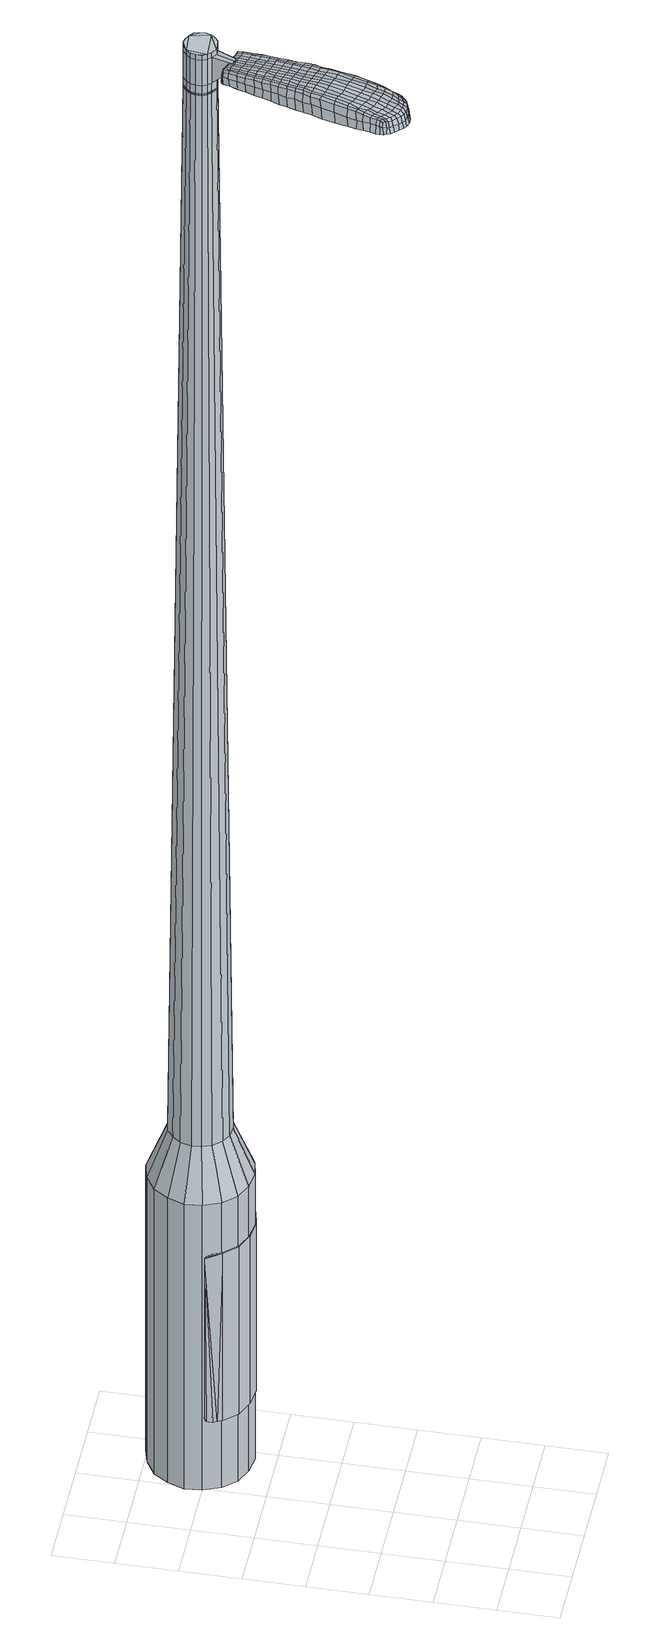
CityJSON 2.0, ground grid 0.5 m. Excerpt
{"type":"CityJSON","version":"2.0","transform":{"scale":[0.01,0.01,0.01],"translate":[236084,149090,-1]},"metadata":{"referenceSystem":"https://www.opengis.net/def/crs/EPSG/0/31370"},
"CityObjects":{
"object1":{"type":"GenericCityObject","attributes":{"cluster":44,"mean_distance_to_centroid":0.274,"new_centroid_x":236084.89,"new_centroid_y":149092.61,"mean_distance_to_camera":8.66,"H1":5.52,"H2":5.61,"Z_final":117.18,"cluster2":-1,"proj_x":236078.5,"proj_y":149090.69,"id_line":90866,"bearing_l":163.28,"distance":6.67,"orientation":"left","G_obj":253.28},"geometry":[{"type":"MultiSurface","lod":"2","boundaries":[[[0,1,2,3]],[[1,4,5,2]],[[4,6,7,5]],[[6,8,9,7]],[[8,10,11,9]],[[10,12,13,11]],[[12,14,15,13]],[[14,16,17,15]],[[16,18,19,17]],[[18,20,21,19]],[[20,22,23,21]],[[22,24,25,23]],[[24,26,27,25]],[[26,28,29,27]],[[28,30,31,29]],[[30,32,33,31]],[[32,34,35,33]],[[34,0,3,35]],[[36,37,38,39]],[[38,40,41,42]],[[41,43,42]],[[42,44,45,46]],[[45,47,46]],[[46,48,49,50]],[[49,51,50]],[[42,46,50,38]],[[50,52,39,38]],[[53,36,39]],[[2,5,7,35]],[[7,9,11,15]],[[11,13,15]],[[15,17,19,23]],[[19,21,23]],[[23,25,27,31]],[[27,29,31]],[[15,23,31,7]],[[31,33,35,7]],[[3,2,35]],[[1,0,54,55]],[[0,34,56,54]],[[34,32,57,56]],[[32,30,58,57]],[[30,28,59,58]],[[28,26,60,59]],[[26,24,61,60]],[[24,22,62,61]],[[22,20,63,62]],[[20,18,64,63]],[[18,16,65,64]],[[16,14,66,65]],[[14,12,67,66]],[[12,10,68,67]],[[10,8,69,68]],[[8,6,70,69]],[[6,4,71,70]],[[4,1,55,71]],[[55,54,72,73]],[[54,56,74,72]],[[56,57,75,74]],[[57,58,76,75]],[[58,59,77,76]],[[59,60,78,77]],[[60,61,79,78]],[[61,62,80,79]],[[62,63,81,80]],[[63,64,82,81]],[[64,65,83,82]],[[65,66,84,83]],[[66,67,85,84]],[[67,68,86,85]],[[68,69,87,86]],[[69,70,88,87]],[[70,71,89,88]],[[71,55,73,89]],[[90,91,92,93]],[[94,95,91,90]],[[96,97,95,94]],[[98,99,97,96]],[[100,101,99,98]],[[102,103,101,100]],[[79,104,103,102]],[[105,106,104,79]],[[81,107,106,105]],[[82,108,107,81]],[[109,110,108,82]],[[111,112,110,109]],[[113,114,112,111]],[[115,116,114,113]],[[117,118,116,115]],[[119,120,118,117]],[[121,122,120,119]],[[93,92,122,121]],[[123,124,125,126]],[[127,123,126,128]],[[129,127,128,130]],[[131,129,130,132]],[[133,131,132,134]],[[135,133,134,136]],[[137,135,136,138]],[[139,137,138,140]],[[141,139,140,142]],[[143,141,142,144]],[[145,143,144,146]],[[147,145,146,148]],[[149,147,148,150]],[[151,149,150,152]],[[153,151,152,154]],[[155,153,154,156]],[[73,72,90,93]],[[72,74,94,90]],[[74,75,96,94]],[[75,76,98,96]],[[76,77,100,98]],[[77,78,102,100]],[[78,79,102]],[[80,105,79]],[[80,81,105]],[[83,109,82]],[[83,84,111,109]],[[84,85,113,111]],[[85,86,115,113]],[[86,87,117,115]],[[87,88,119,117]],[[88,89,121,119]],[[89,73,93,121]],[[157,158,92,91]],[[158,159,122,92]],[[159,160,120,122]],[[160,161,118,120]],[[161,162,116,118]],[[162,163,114,116]],[[163,164,112,114]],[[164,165,110,112]],[[165,108,110]],[[166,106,107]],[[166,104,106]],[[167,103,104]],[[167,168,101,103]],[[168,169,99,101]],[[169,170,97,99]],[[170,171,95,97]],[[171,157,91,95]],[[39,52,155,172]],[[158,157,173,156]],[[53,39,172,124]],[[157,171,125,173]],[[36,53,124,123]],[[171,170,126,125]],[[37,36,123,127]],[[170,169,128,126]],[[38,37,127,129]],[[169,168,130,128]],[[40,38,129,131]],[[168,167,132,130]],[[41,40,131,133]],[[167,104,134,132]],[[43,41,133,135]],[[104,166,136,134]],[[42,43,135,137]],[[166,107,138,136]],[[44,42,137,139]],[[107,108,140,138]],[[45,44,139,141]],[[108,165,142,140]],[[47,45,141,143]],[[165,164,144,142]],[[46,47,143,145]],[[164,163,146,144]],[[48,46,145,147]],[[163,162,148,146]],[[49,48,147,149]],[[162,161,150,148]],[[51,49,149,151]],[[161,160,152,150]],[[50,51,151,153]],[[160,159,154,152]],[[52,50,153,155]],[[159,158,156,154]],[[155,156,174,175]],[[156,173,176,174]],[[173,125,177,176]],[[125,124,178,177]],[[124,172,179,178]],[[172,155,175,179]],[[180,181,182,183]],[[184,180,183,185]],[[180,184,186,187]],[[181,180,187,188]],[[189,190,191,192]],[[193,189,192,194]],[[189,193,195,196]],[[190,189,196,197]],[[198,199,200,201]],[[202,198,201,203]],[[198,202,204,205]],[[199,198,205,206]],[[207,208,209,210]],[[211,207,210,212]],[[207,211,213,214]],[[208,207,214,215]],[[216,217,218,219]],[[220,216,219,221]],[[216,220,222,223]],[[217,216,223,224]],[[225,226,227,228]],[[229,225,228,230]],[[225,229,231,232]],[[226,225,232,233]],[[234,235,236,237]],[[226,234,237,227]],[[234,226,233,238]],[[235,234,238,239]],[[240,241,242,243]],[[235,240,243,236]],[[240,235,239,244]],[[241,240,244,245]],[[246,184,185,247]],[[241,246,247,242]],[[246,241,245,248]],[[184,246,248,186]],[[249,250,251,252]],[[253,249,252,254]],[[249,253,255,256]],[[250,249,256,257]],[[258,259,260,261]],[[250,258,261,251]],[[258,250,257,262]],[[259,258,262,263]],[[264,265,266,267]],[[259,264,267,260]],[[264,259,263,268]],[[265,264,268,269]],[[270,271,272,273]],[[265,270,273,266]],[[270,265,269,274]],[[271,270,274,275]],[[276,181,188,277]],[[271,276,277,272]],[[276,271,275,278]],[[181,276,278,182]],[[279,280,281,282]],[[283,279,282,284]],[[279,283,285,286]],[[280,279,286,287]],[[288,289,290,291]],[[280,288,291,281]],[[288,280,287,292]],[[289,288,292,293]],[[294,295,296,297]],[[289,294,297,290]],[[294,289,293,298]],[[295,294,298,299]],[[300,193,194,301]],[[295,300,301,296]],[[300,295,299,302]],[[193,300,302,195]],[[303,304,305,306]],[[307,303,306,308]],[[303,307,309,310]],[[304,303,310,311]],[[312,313,314,315]],[[304,312,315,305]],[[312,304,311,316]],[[313,312,316,317]],[[318,319,320,321]],[[313,318,321,314]],[[318,313,317,322]],[[319,318,322,323]],[[324,325,326,327]],[[319,324,327,320]],[[324,319,323,328]],[[325,324,328,329]],[[330,190,197,331]],[[325,330,331,326]],[[330,325,329,332]],[[190,330,332,191]],[[333,219,218,334]],[[335,333,334,336]],[[333,335,337,338]],[[219,333,338,221]],[[339,335,336,340]],[[341,339,340,342]],[[339,341,343,344]],[[335,339,344,337]],[[345,341,342,346]],[[347,345,346,348]],[[345,347,349,350]],[[341,345,350,343]],[[351,347,348,352]],[[353,351,352,354]],[[351,353,355,356]],[[347,351,356,349]],[[357,353,354,358]],[[208,357,358,209]],[[357,208,215,359]],[[353,357,359,355]],[[360,361,206,205]],[[362,360,205,204]],[[360,362,363,364]],[[361,360,364,365]],[[366,367,365,364]],[[368,366,364,363]],[[366,368,369,370]],[[367,366,370,371]],[[372,373,371,370]],[[374,372,370,369]],[[372,374,375,376]],[[373,372,376,377]],[[378,379,377,376]],[[380,378,376,375]],[[378,380,213,211]],[[379,378,211,212]],[[381,382,383,384]],[[283,381,384,285]],[[381,283,284,385]],[[382,381,385,386]],[[387,202,203,388]],[[382,387,388,383]],[[387,382,386,389]],[[202,387,389,204]],[[390,391,392,393]],[[229,390,393,231]],[[390,229,230,394]],[[391,390,394,395]],[[396,397,398,399]],[[391,396,399,392]],[[396,391,395,400]],[[397,396,400,401]],[[402,199,206,403]],[[397,402,403,398]],[[402,397,401,404]],[[199,402,404,200]],[[405,406,407,408]],[[187,405,408,188]],[[405,187,186,409]],[[406,405,409,410]],[[411,412,413,414]],[[406,411,414,407]],[[411,406,410,415]],[[412,411,415,416]],[[417,210,209,418]],[[412,417,418,413]],[[417,412,416,419]],[[210,417,419,212]],[[420,421,422,423]],[[192,420,423,194]],[[420,192,191,424]],[[421,420,424,425]],[[426,214,213,427]],[[421,426,427,422]],[[426,421,425,428]],[[214,426,428,215]],[[429,430,431,432]],[[307,429,432,309]],[[429,307,308,433]],[[430,429,433,434]],[[435,220,221,436]],[[430,435,436,431]],[[435,430,434,437]],[[220,435,437,222]],[[438,439,440,441]],[[253,438,441,255]],[[438,253,254,442]],[[439,438,442,443]],[[444,445,446,447]],[[439,444,447,440]],[[444,439,443,448]],[[445,444,448,449]],[[450,217,224,451]],[[445,450,451,446]],[[450,445,449,452]],[[217,450,452,218]],[[453,454,443,442]],[[252,453,442,254]],[[453,252,251,455]],[[454,453,455,456]],[[457,458,449,448]],[[454,457,448,443]],[[457,454,456,459]],[[458,457,459,460]],[[461,334,218,452]],[[458,461,452,449]],[[461,458,460,462]],[[334,461,462,336]],[[463,464,465,466]],[[310,463,466,311]],[[463,310,309,432]],[[464,463,432,431]],[[467,338,337,468]],[[464,467,468,465]],[[467,464,431,436]],[[338,467,436,221]],[[469,470,456,455]],[[261,469,455,251]],[[469,261,260,471]],[[470,469,471,472]],[[473,474,460,459]],[[470,473,459,456]],[[473,470,472,475]],[[474,473,475,476]],[[477,340,336,462]],[[474,477,462,460]],[[477,474,476,478]],[[340,477,478,342]],[[479,480,481,482]],[[316,479,482,317]],[[479,316,311,466]],[[480,479,466,465]],[[483,344,343,484]],[[480,483,484,481]],[[483,480,465,468]],[[344,483,468,337]],[[485,486,472,471]],[[267,485,471,260]],[[485,267,266,487]],[[486,485,487,488]],[[489,490,476,475]],[[486,489,475,472]],[[489,486,488,491]],[[490,489,491,492]],[[493,346,342,478]],[[490,493,478,476]],[[493,490,492,494]],[[346,493,494,348]],[[495,496,497,498]],[[322,495,498,323]],[[495,322,317,482]],[[496,495,482,481]],[[499,350,349,500]],[[496,499,500,497]],[[499,496,481,484]],[[350,499,484,343]],[[501,502,488,487]],[[273,501,487,266]],[[501,273,272,503]],[[502,501,503,504]],[[505,506,492,491]],[[502,505,491,488]],[[505,502,504,507]],[[506,505,507,508]],[[509,352,348,494]],[[506,509,494,492]],[[509,506,508,510]],[[352,509,510,354]],[[511,512,513,514]],[[328,511,514,329]],[[511,328,323,498]],[[512,511,498,497]],[[515,356,355,516]],[[512,515,516,513]],[[515,512,497,500]],[[356,515,500,349]],[[517,518,504,503]],[[277,517,503,272]],[[517,277,188,408]],[[518,517,408,407]],[[519,520,508,507]],[[518,519,507,504]],[[519,518,407,414]],[[520,519,414,413]],[[521,358,354,510]],[[520,521,510,508]],[[521,520,413,418]],[[358,521,418,209]],[[522,523,425,424]],[[332,522,424,191]],[[522,332,329,514]],[[523,522,514,513]],[[524,359,215,428]],[[523,524,428,425]],[[524,523,513,516]],[[359,524,516,355]],[[525,526,386,385]],[[282,525,385,284]],[[525,282,281,527]],[[526,525,527,528]],[[529,362,204,389]],[[526,529,389,386]],[[529,526,528,530]],[[362,529,530,363]],[[531,532,533,534]],[[232,531,534,233]],[[531,232,231,393]],[[532,531,393,392]],[[535,536,537,538]],[[532,535,538,533]],[[535,532,392,399]],[[536,535,399,398]],[[539,361,365,540]],[[536,539,540,537]],[[539,536,398,403]],[[361,539,403,206]],[[541,542,528,527]],[[291,541,527,281]],[[541,291,290,543]],[[542,541,543,544]],[[545,368,363,530]],[[542,545,530,528]],[[545,542,544,546]],[[368,545,546,369]],[[547,548,549,550]],[[238,547,550,239]],[[547,238,233,534]],[[548,547,534,533]],[[551,552,553,554]],[[548,551,554,549]],[[551,548,533,538]],[[552,551,538,537]],[[555,367,371,556]],[[552,555,556,553]],[[555,552,537,540]],[[367,555,540,365]],[[557,558,544,543]],[[297,557,543,290]],[[557,297,296,559]],[[558,557,559,560]],[[561,374,369,546]],[[558,561,546,544]],[[561,558,560,562]],[[374,561,562,375]],[[563,564,565,566]],[[244,563,566,245]],[[563,244,239,550]],[[564,563,550,549]],[[567,568,569,570]],[[564,567,570,565]],[[567,564,549,554]],[[568,567,554,553]],[[571,373,377,572]],[[568,571,572,569]],[[571,568,553,556]],[[373,571,556,371]],[[573,574,560,559]],[[301,573,559,296]],[[573,301,194,423]],[[574,573,423,422]],[[575,380,375,562]],[[574,575,562,560]],[[575,574,422,427]],[[380,575,427,213]],[[576,577,410,409]],[[248,576,409,186]],[[576,248,245,566]],[[577,576,566,565]],[[578,579,416,415]],[[577,578,415,410]],[[578,577,565,570]],[[579,578,570,569]],[[580,379,212,419]],[[579,580,419,416]],[[580,579,569,572]],[[379,580,572,377]],[[581,582,583,584]],[[584,583,585,586]],[[587,585,583,588]],[[588,583,582,589]],[[590,591,592,593]],[[593,592,594,595]],[[596,594,592,597]],[[597,592,591,598]],[[599,600,601,602]],[[602,601,603,604]],[[605,603,601,606]],[[606,601,600,607]],[[608,609,610,611]],[[611,610,612,613]],[[614,612,610,615]],[[615,610,609,616]],[[617,618,619,620]],[[620,619,621,622]],[[623,621,619,624]],[[624,619,618,625]],[[626,627,628,629]],[[629,628,630,631]],[[632,630,628,633]],[[633,628,627,634]],[[635,636,637,638]],[[638,637,627,626]],[[634,627,637,639]],[[639,637,636,640]],[[641,642,643,644]],[[644,643,636,635]],[[640,636,643,645]],[[645,643,642,646]],[[586,585,647,648]],[[648,647,642,641]],[[646,642,647,649]],[[649,647,585,587]],[[650,651,652,653]],[[653,652,654,655]],[[656,654,652,657]],[[657,652,651,658]],[[659,660,661,662]],[[662,661,651,650]],[[658,651,661,663]],[[663,661,660,664]],[[665,666,667,668]],[[668,667,660,659]],[[664,660,667,669]],[[669,667,666,670]],[[671,672,673,674]],[[674,673,666,665]],[[670,666,673,675]],[[675,673,672,676]],[[589,582,677,678]],[[678,677,672,671]],[[676,672,677,679]],[[679,677,582,581]],[[680,681,682,683]],[[683,682,684,685]],[[686,684,682,687]],[[687,682,681,688]],[[689,690,691,692]],[[692,691,681,680]],[[688,681,691,693]],[[693,691,690,694]],[[695,696,697,698]],[[698,697,690,689]],[[694,690,697,699]],[[699,697,696,700]],[[595,594,701,702]],[[702,701,696,695]],[[700,696,701,703]],[[703,701,594,596]],[[704,705,706,707]],[[707,706,708,709]],[[710,708,706,711]],[[711,706,705,712]],[[713,714,715,716]],[[716,715,705,704]],[[712,705,715,717]],[[717,715,714,718]],[[719,720,721,722]],[[722,721,714,713]],[[718,714,721,723]],[[723,721,720,724]],[[725,726,727,728]],[[728,727,720,719]],[[724,720,727,729]],[[729,727,726,730]],[[598,591,731,732]],[[732,731,726,725]],[[730,726,731,733]],[[733,731,591,590]],[[617,620,734,735]],[[735,734,736,737]],[[738,736,734,739]],[[739,734,620,622]],[[737,736,740,741]],[[741,740,742,743]],[[744,742,740,745]],[[745,740,736,738]],[[743,742,746,747]],[[747,746,748,749]],[[750,748,746,751]],[[751,746,742,744]],[[749,748,752,753]],[[753,752,754,755]],[[756,754,752,757]],[[757,752,748,750]],[[755,754,758,759]],[[759,758,609,608]],[[616,609,758,760]],[[760,758,754,756]],[[607,761,762,606]],[[606,762,763,605]],[[764,763,762,765]],[[765,762,761,766]],[[766,767,768,765]],[[765,768,769,764]],[[770,769,768,771]],[[771,768,767,772]],[[772,773,774,771]],[[771,774,775,770]],[[776,775,774,777]],[[777,774,773,778]],[[778,779,780,777]],[[777,780,781,776]],[[614,781,780,612]],[[612,780,779,613]],[[782,783,784,785]],[[785,784,684,686]],[[685,684,784,786]],[[786,784,783,787]],[[604,603,788,789]],[[789,788,783,782]],[[787,783,788,790]],[[790,788,603,605]],[[791,792,793,794]],[[794,793,630,632]],[[631,630,793,795]],[[795,793,792,796]],[[797,798,799,800]],[[800,799,792,791]],[[796,792,799,801]],[[801,799,798,802]],[[607,600,803,804]],[[804,803,798,797]],[[802,798,803,805]],[[805,803,600,599]],[[806,807,808,809]],[[809,808,588,589]],[[587,588,808,810]],[[810,808,807,811]],[[812,813,814,815]],[[815,814,807,806]],[[811,807,814,816]],[[816,814,813,817]],[[608,611,818,819]],[[819,818,813,812]],[[817,813,818,820]],[[820,818,611,613]],[[821,822,823,824]],[[824,823,593,595]],[[590,593,823,825]],[[825,823,822,826]],[[614,615,827,828]],[[828,827,822,821]],[[826,822,827,829]],[[829,827,615,616]],[[830,831,832,833]],[[833,832,708,710]],[[709,708,832,834]],[[834,832,831,835]],[[622,621,836,837]],[[837,836,831,830]],[[835,831,836,838]],[[838,836,621,623]],[[839,840,654,841]],[[841,654,656]],[[655,654,842]],[[654,840,842]],[[843,844,845,846]],[[846,845,840,839]],[[842,840,845,847]],[[847,845,844,848]],[[625,618,849,850]],[[850,849,844,843]],[[848,844,849,851]],[[851,849,618,617]],[[852,853,842]],[[842,853,653,655]],[[650,653,853,854]],[[854,853,852,855]],[[848,856,857,847]],[[847,857,852,842]],[[855,852,857,858]],[[858,857,856,859]],[[617,735,860,851]],[[851,860,856,848]],[[859,856,860,861]],[[861,860,735,737]],[[862,863,864,865]],[[865,864,711,712]],[[710,711,864,833]],[[833,864,863,830]],[[738,739,866,867]],[[867,866,863,862]],[[830,863,866,837]],[[837,866,739,622]],[[855,868,854]],[[854,868,662,650]],[[659,662,868,869]],[[869,868,870]],[[859,871,872,858]],[[858,872,868,855]],[[870,868,872,873]],[[873,872,871,874]],[[737,741,875,861]],[[861,875,871,859]],[[874,871,875,876]],[[876,875,741,743]],[[877,878,879,880]],[[880,879,717,718]],[[712,717,879,865]],[[865,879,878,862]],[[744,745,881,882]],[[882,881,878,877]],[[862,878,881,867]],[[867,881,745,738]],[[870,883,884,869]],[[869,884,668,659]],[[665,668,884,885]],[[885,884,883,886]],[[874,887,888,873]],[[873,888,883,870]],[[886,883,888,889]],[[889,888,887,890]],[[743,747,891,876]],[[876,891,887,874]],[[890,887,891,892]],[[892,891,747,749]],[[893,894,895,896]],[[896,895,723,724]],[[718,723,895,880]],[[880,895,894,877]],[[750,751,897,898]],[[898,897,894,893]],[[877,894,897,882]],[[882,897,751,744]],[[886,899,900,885]],[[885,900,674,665]],[[671,674,900,901]],[[901,900,899,902]],[[890,903,904,889]],[[889,904,899,886]],[[902,899,904,905]],[[905,904,903,906]],[[749,753,907,892]],[[892,907,903,890]],[[906,903,907,908]],[[908,907,753,755]],[[909,910,911,912]],[[912,911,729,730]],[[724,729,911,896]],[[896,911,910,893]],[[756,757,913,914]],[[914,913,910,909]],[[893,910,913,898]],[[898,913,757,750]],[[902,915,916,901]],[[901,916,678,671]],[[589,678,916,809]],[[809,916,915,806]],[[906,917,918,905]],[[905,918,915,902]],[[806,915,918,815]],[[815,918,917,812]],[[755,759,919,908]],[[908,919,917,906]],[[812,917,919,819]],[[819,919,759,608]],[[826,920,921,825]],[[825,921,733,590]],[[730,733,921,912]],[[912,921,920,909]],[[616,760,922,829]],[[829,922,920,826]],[[909,920,922,914]],[[914,922,760,756]],[[787,923,924,786]],[[786,924,683,685]],[[680,683,924,925]],[[925,924,923,926]],[[605,763,927,790]],[[790,927,923,787]],[[926,923,927,928]],[[928,927,763,764]],[[929,930,931,932]],[[932,931,633,634]],[[632,633,931,794]],[[794,931,930,791]],[[933,934,935,936]],[[936,935,930,929]],[[791,930,935,800]],[[800,935,934,797]],[[766,761,937,938]],[[938,937,934,933]],[[797,934,937,804]],[[804,937,761,607]],[[926,939,940,925]],[[925,940,692,680]],[[689,692,940,941]],[[941,940,939,942]],[[764,769,943,928]],[[928,943,939,926]],[[942,939,943,944]],[[944,943,769,770]],[[945,946,947,948]],[[948,947,639,640]],[[634,639,947,932]],[[932,947,946,929]],[[949,950,951,952]],[[952,951,946,945]],[[929,946,951,936]],[[936,951,950,933]],[[772,767,953,954]],[[954,953,950,949]],[[933,950,953,938]],[[938,953,767,766]],[[942,955,956,941]],[[941,956,698,689]],[[695,698,956,957]],[[957,956,955,958]],[[770,775,959,944]],[[944,959,955,942]],[[958,955,959,960]],[[960,959,775,776]],[[961,962,963,964]],[[964,963,645,646]],[[640,645,963,948]],[[948,963,962,945]],[[965,966,967,968]],[[968,967,962,961]],[[945,962,967,952]],[[952,967,966,949]],[[778,773,969,970]],[[970,969,966,965]],[[949,966,969,954]],[[954,969,773,772]],[[958,971,972,957]],[[957,972,702,695]],[[595,702,972,824]],[[824,972,971,821]],[[776,781,973,960]],[[960,973,971,958]],[[821,971,973,828]],[[828,973,781,614]],[[811,974,975,810]],[[810,975,649,587]],[[646,649,975,964]],[[964,975,974,961]],[[817,976,977,816]],[[816,977,974,811]],[[961,974,977,968]],[[968,977,976,965]],[[613,779,978,820]],[[820,978,976,817]],[[965,976,978,970]],[[970,978,779,778]],[[581,584,183,182]],[[584,586,185,183]],[[596,597,196,195]],[[597,598,197,196]],[[599,602,201,200]],[[602,604,203,201]],[[623,624,223,222]],[[624,625,224,223]],[[626,629,228,227]],[[629,631,230,228]],[[635,638,237,236]],[[638,626,227,237]],[[641,644,243,242]],[[644,635,236,243]],[[586,648,247,185]],[[648,641,242,247]],[[656,657,256,255]],[[657,658,257,256]],[[658,663,262,257]],[[663,664,263,262]],[[664,669,268,263]],[[669,670,269,268]],[[670,675,274,269]],[[675,676,275,274]],[[676,679,278,275]],[[679,581,182,278]],[[686,687,286,285]],[[687,688,287,286]],[[688,693,292,287]],[[693,694,293,292]],[[694,699,298,293]],[[699,700,299,298]],[[700,703,302,299]],[[703,596,195,302]],[[704,707,306,305]],[[707,709,308,306]],[[713,716,315,314]],[[716,704,305,315]],[[719,722,321,320]],[[722,713,314,321]],[[725,728,327,326]],[[728,719,320,327]],[[598,732,331,197]],[[732,725,326,331]],[[782,785,384,383]],[[785,686,285,384]],[[604,789,388,203]],[[789,782,383,388]],[[631,795,394,230]],[[795,796,395,394]],[[796,801,400,395]],[[801,802,401,400]],[[802,805,404,401]],[[805,599,200,404]],[[709,834,433,308]],[[834,835,434,433]],[[835,838,437,434]],[[838,623,222,437]],[[839,841,441,440]],[[841,656,255,441]],[[843,846,447,446]],[[846,839,440,447]],[[625,850,451,224]],[[850,843,446,451]],[[979,980,981,982]],[[983,984,982,981]],[[985,986,987,988]],[[989,990,991,992]],[[980,993,994,981]],[[995,983,981,994]],[[996,985,988,997]],[[998,999,990,989]],[[993,1000,1001,994]],[[1001,1002,995,994]],[[1003,996,997,1004]],[[1005,999,998,1006]],[[1000,1007,1008,1001]],[[1008,1009,1002,1001]],[[1010,1003,1004,1011]],[[1012,1005,1006,1013]],[[1014,1015,1016,1017]],[[1018,1019,1015,1014]],[[1018,1020,1021,1019]],[[1020,1022,1023,1021]],[[1024,1025,1026,1027]],[[1028,1029,1025,1024]],[[1030,1031,1029,1028]],[[1032,1033,1031,1030]],[[1027,1016,1015,1024]],[[1024,1015,1019,1028]],[[1019,1021,1030,1028]],[[1021,1023,1032,1030]],[[988,987,984,983]],[[997,988,983,995]],[[1002,1004,997,995]],[[1009,1011,1004,1002]],[[989,992,986,985]],[[998,989,985,996]],[[1006,998,996,1003]],[[1013,1006,1003,1010]],[[990,1014,1017,991]],[[999,1018,1014,990]],[[1020,1018,999,1005]],[[1022,1020,1005,1012]],[[1034,1035,1036,1037]],[[1036,1038,1039,1040]],[[1036,1040,1041,1042]],[[1036,1042,1037]],[[1043,1034,1037,1044]],[[1045,1044,1037,1046]],[[1047,1046,1037]],[[1048,1036,1035,1049]],[[1050,1048,1049,1051]],[[1052,1050,1051,1053]],[[1054,1052,1053,1055]],[[1056,1054,1055,1057]],[[1057,1058,1059,1060]],[[1057,1060,1061,1062]],[[1057,1062,1063,1064]],[[1063,1065,1066,1067]],[[1063,1067,1068,1069]],[[1063,1069,1064]],[[1057,1064,1056]],[[1070,1071,1035,1034]],[[1072,1073,1038,1036]],[[1074,1075,1047,1037]],[[1071,1076,1049,1035]],[[1077,1072,1036,1048]],[[1076,1078,1051,1049]],[[1079,1077,1048,1050]],[[1078,1080,1053,1051]],[[1081,1079,1050,1052]],[[1080,1082,1055,1053]],[[1083,1081,1052,1054]],[[1082,1084,1057,1055]],[[1085,1083,1054,1056]],[[1084,1086,1058,1057]],[[1087,1088,1065,1063]],[[1089,1085,1056,1064]],[[1059,1058,1086,1090]],[[1060,1059,1090,1091]],[[1061,1060,1091,1092]],[[1062,1061,1092,1093]],[[1063,1062,1093,1087]],[[1094,1070,1034,1043]],[[1095,1094,1043,1044]],[[1096,1095,1044,1045]],[[1097,1096,1045,1046]],[[1075,1097,1046,1047]],[[1039,1038,1073,1098]],[[1066,1065,1088,1099]],[[1040,1039,1098,1100]],[[1041,1040,1100,1101]],[[1042,1041,1101,1102]],[[1037,1042,1102,1074]],[[1067,1066,1099,1103]],[[1068,1067,1103,1104]],[[1069,1068,1104,1105]],[[1064,1069,1105,1089]]]}]}
},
"vertices":[
[78,219,384],[65,225,384],[65,225,96],[78,219,96],[55,236,384],[55,236,96],[49,250,384],[49,250,96],[48,264,384],[48,264,96],[53,278,384],[53,278,96],[61,290,384],[61,290,96],[74,298,384],[74,298,96],[88,302,384],[88,302,96],[102,300,384],[102,300,96],[116,293,384],[116,293,96],[126,283,384],[126,283,96],[132,269,384],[132,269,96],[132,254,384],[132,254,96],[128,240,384],[128,240,96],[119,229,384],[119,229,96],[107,220,384],[107,220,96],[93,217,384],[93,217,96],[96,247,1524],[100,250,1524],[102,253,1524],[86,246,1524],[104,258,1524],[103,262,1524],[98,270,1524],[102,267,1524],[94,272,1524],[90,273,1524],[81,269,1524],[85,272,1524],[78,265,1524],[77,261,1524],[79,252,1524],[77,256,1524],[82,249,1524],[91,246,1524],[83,235,429],[75,239,429],[92,234,429],[100,236,429],[108,241,429],[113,248,429],[115,256,429],[115,265,429],[111,273,429],[105,280,429],[98,283,429],[89,285,429],[80,283,429],[73,278,429],[68,271,429],[65,262,429],[66,254,429],[69,246,429],[86,246,1483],[82,249,1483],[91,246,1483],[96,247,1483],[100,250,1483],[102,253,1483],[104,258,1483],[103,262,1483],[102,267,1483],[98,270,1483],[94,272,1483],[90,273,1483],[85,272,1483],[81,269,1483],[78,265,1483],[77,261,1483],[77,256,1483],[79,252,1483],[87,247,1483],[87,247,1485],[83,249,1485],[83,249,1483],[91,247,1483],[91,247,1485],[95,248,1483],[95,248,1485],[99,250,1483],[99,250,1485],[102,254,1483],[102,254,1485],[103,258,1483],[103,258,1485],[103,262,1485],[101,266,1483],[101,266,1485],[98,270,1485],[94,272,1485],[90,272,1483],[90,272,1485],[85,271,1483],[85,271,1485],[82,269,1483],[82,269,1485],[79,265,1483],[79,265,1485],[78,261,1483],[78,261,1485],[78,256,1483],[78,256,1485],[80,252,1483],[80,252,1485],[96,247,1519],[91,246,1519],[91,246,1493],[96,247,1493],[100,250,1519],[100,250,1493],[102,253,1519],[102,253,1493],[104,258,1519],[104,258,1493],[103,262,1519],[103,262,1493],[102,267,1519],[102,267,1493],[98,270,1519],[98,270,1493],[94,272,1519],[94,272,1493],[90,273,1519],[90,273,1493],[85,272,1519],[85,272,1493],[81,269,1519],[81,269,1493],[78,265,1519],[78,265,1493],[77,261,1519],[77,261,1493],[77,256,1519],[77,256,1493],[79,252,1519],[79,252,1493],[82,249,1519],[82,249,1493],[86,246,1485],[82,249,1485],[79,252,1485],[77,256,1485],[77,261,1485],[78,265,1485],[81,269,1485],[85,272,1485],[90,273,1485],[102,267,1485],[104,258,1485],[102,253,1485],[100,250,1485],[96,247,1485],[91,246,1485],[86,246,1519],[86,246,1493],[78,230,1513],[78,230,1518],[81,229,1513],[84,228,1513],[84,228,1518],[81,229,1518],[41,163,1519],[43,170,1518],[42,169,1509],[39,162,1510],[38,155,1519],[36,154,1510],[40,156,1526],[43,164,1525],[45,170,1525],[78,152,1519],[80,159,1518],[78,160,1525],[77,153,1525],[76,144,1519],[74,145,1526],[77,142,1510],[79,150,1510],[81,157,1509],[40,87,1519],[36,88,1519],[36,87,1513],[40,86,1513],[44,87,1519],[44,86,1513],[45,88,1524],[40,88,1524],[37,89,1524],[61,158,1530],[63,165,1529],[60,166,1529],[58,159,1530],[59,149,1531],[55,150,1531],[62,148,1530],[65,157,1530],[67,164,1529],[84,235,1512],[82,236,1512],[81,235,1517],[84,234,1517],[87,234,1512],[87,233,1517],[87,233,1506],[84,234,1506],[81,235,1506],[25,106,1519],[26,109,1519],[24,109,1512],[24,106,1512],[25,104,1518],[24,103,1512],[26,104,1522],[27,106,1523],[27,109,1524],[27,114,1519],[28,120,1519],[26,119,1512],[25,114,1512],[28,114,1524],[29,120,1525],[29,125,1519],[31,133,1519],[30,132,1511],[28,125,1511],[31,126,1526],[33,133,1526],[35,144,1519],[33,143,1510],[36,144,1526],[66,233,1513],[64,226,1513],[65,226,1518],[68,233,1517],[69,238,1512],[69,237,1516],[67,237,1506],[65,232,1507],[62,225,1507],[61,219,1514],[58,211,1515],[60,212,1520],[62,219,1519],[60,218,1507],[57,211,1507],[56,204,1515],[53,197,1516],[55,198,1522],[57,205,1521],[54,204,1508],[52,197,1508],[51,191,1517],[48,184,1517],[50,184,1524],[52,191,1523],[49,190,1508],[46,183,1509],[46,177,1518],[48,177,1524],[44,176,1509],[59,95,1519],[61,98,1519],[60,99,1524],[58,96,1523],[58,93,1518],[57,94,1522],[59,92,1512],[60,94,1512],[62,97,1512],[63,103,1519],[65,108,1519],[63,109,1525],[61,103,1524],[64,101,1512],[66,107,1512],[67,114,1519],[69,121,1519],[68,122,1526],[66,115,1526],[68,112,1511],[70,120,1511],[72,132,1519],[71,134,1526],[73,131,1510],[95,224,1513],[94,216,1513],[94,215,1507],[96,223,1507],[96,229,1512],[97,228,1506],[95,229,1516],[94,225,1517],[93,217,1518],[92,209,1514],[90,202,1515],[91,200,1507],[93,208,1507],[91,210,1519],[89,203,1520],[88,195,1515],[87,187,1516],[88,186,1508],[89,193,1508],[87,196,1521],[85,189,1522],[85,180,1517],[83,173,1517],[84,171,1509],[86,178,1508],[84,181,1523],[82,174,1524],[81,166,1518],[82,164,1509],[80,167,1524],[82,229,1519],[80,230,1519],[80,222,1520],[78,222,1520],[83,221,1520],[85,228,1519],[78,214,1522],[75,215,1522],[76,207,1523],[73,208,1523],[79,206,1523],[81,214,1521],[74,200,1524],[71,201,1524],[72,193,1525],[69,194,1525],[75,192,1525],[77,199,1524],[70,186,1526],[67,187,1526],[67,179,1527],[65,180,1527],[71,178,1527],[73,185,1526],[65,172,1528],[62,173,1528],[69,171,1528],[41,91,1527],[38,92,1527],[45,91,1526],[47,95,1527],[43,95,1528],[39,97,1528],[44,102,1529],[41,103,1529],[49,101,1528],[51,108,1530],[47,109,1530],[43,110,1530],[49,116,1531],[45,117,1531],[53,115,1530],[55,123,1531],[51,124,1531],[48,125,1531],[55,137,1531],[52,138,1531],[59,136,1531],[56,91,1518],[54,90,1519],[54,89,1513],[57,90,1513],[56,93,1523],[54,91,1523],[49,88,1519],[49,87,1513],[49,89,1524],[26,101,1518],[26,99,1518],[27,100,1523],[27,102,1523],[24,101,1513],[25,98,1513],[28,96,1519],[30,92,1519],[31,94,1524],[29,97,1523],[27,95,1513],[30,92,1513],[33,90,1519],[34,91,1524],[33,89,1513],[44,164,1528],[46,163,1528],[49,170,1528],[47,170,1527],[42,155,1528],[43,154,1529],[49,162,1529],[52,161,1530],[54,168,1529],[51,169,1528],[46,153,1529],[49,152,1530],[55,160,1530],[57,167,1529],[52,151,1531],[75,154,1528],[73,155,1529],[71,146,1529],[73,146,1528],[77,161,1527],[75,162,1528],[69,156,1529],[67,147,1530],[71,163,1528],[96,232,1512],[94,232,1512],[93,231,1517],[95,231,1517],[96,230,1506],[94,231,1506],[91,233,1512],[90,232,1517],[91,232,1506],[70,239,1512],[72,239,1512],[71,238,1506],[69,239,1506],[70,238,1517],[72,238,1517],[74,238,1512],[77,237,1512],[76,237,1506],[73,238,1506],[74,237,1517],[76,236,1517],[79,237,1512],[79,236,1506],[79,235,1517],[69,233,1519],[70,232,1519],[66,226,1520],[68,225,1520],[72,232,1519],[75,231,1519],[70,225,1520],[73,224,1520],[77,230,1519],[75,223,1520],[93,225,1519],[91,226,1519],[90,219,1520],[91,218,1520],[88,227,1519],[86,220,1520],[64,219,1521],[65,218,1521],[61,212,1522],[63,211,1522],[68,218,1521],[70,217,1521],[65,211,1522],[68,210,1523],[73,216,1522],[71,209,1523],[90,211,1521],[88,211,1521],[86,204,1522],[88,204,1522],[84,212,1521],[82,205,1522],[59,205,1523],[61,204,1523],[56,198,1524],[58,197,1524],[63,204,1523],[66,203,1524],[61,196,1525],[63,196,1525],[68,202,1524],[66,195,1525],[86,196,1523],[84,197,1523],[82,190,1524],[84,189,1524],[81,198,1524],[79,191,1525],[54,191,1525],[56,190,1525],[51,184,1526],[53,183,1526],[58,190,1526],[61,189,1526],[56,183,1527],[59,182,1527],[64,188,1526],[62,181,1527],[82,182,1525],[80,183,1525],[78,176,1526],[81,175,1526],[77,184,1526],[75,177,1527],[49,177,1527],[51,176,1527],[53,176,1527],[56,175,1528],[59,174,1528],[79,168,1527],[77,169,1527],[73,170,1528],[57,95,1525],[54,94,1525],[58,98,1526],[56,97,1526],[50,92,1526],[51,96,1527],[27,105,1525],[28,102,1525],[29,106,1526],[28,108,1525],[30,99,1525],[32,96,1526],[33,101,1527],[31,103,1526],[35,94,1526],[36,98,1527],[60,103,1526],[58,102,1527],[62,109,1527],[60,108,1528],[53,101,1528],[55,108,1529],[29,113,1526],[30,111,1527],[32,117,1528],[30,119,1527],[32,109,1527],[35,106,1528],[36,113,1529],[34,115,1528],[38,104,1528],[40,111,1530],[64,115,1528],[62,115,1529],[67,123,1528],[64,123,1529],[57,114,1529],[60,123,1530],[32,125,1528],[33,124,1528],[36,132,1529],[34,133,1528],[36,122,1529],[39,120,1530],[41,128,1530],[38,130,1530],[42,118,1530],[44,127,1531],[70,134,1529],[67,134,1529],[63,135,1530],[38,144,1528],[40,143,1529],[42,142,1530],[45,140,1530],[48,139,1531],[43,168,1509],[45,169,1518],[43,163,1518],[41,162,1509],[40,154,1519],[38,154,1510],[42,155,1525],[45,163,1525],[47,170,1525],[77,161,1525],[78,159,1518],[76,152,1518],[75,154,1525],[74,144,1519],[73,145,1525],[75,142,1510],[77,151,1509],[79,158,1509],[37,89,1513],[37,90,1519],[40,89,1519],[40,88,1513],[44,89,1519],[44,88,1513],[44,90,1524],[41,90,1524],[38,91,1524],[60,165,1528],[63,164,1528],[61,157,1529],[58,158,1529],[58,149,1529],[55,150,1529],[62,148,1529],[64,156,1529],[66,163,1528],[81,233,1516],[81,234,1512],[84,233,1512],[83,232,1516],[86,232,1512],[86,231,1516],[86,231,1506],[83,232,1506],[81,233,1506],[26,109,1512],[28,109,1519],[27,106,1518],[26,106,1512],[27,104,1518],[26,104,1512],[28,104,1522],[29,106,1523],[29,109,1523],[28,119,1512],[30,119,1519],[29,114,1519],[27,113,1512],[30,114,1524],[31,120,1525],[32,132,1511],[33,132,1519],[31,125,1519],[30,124,1511],[33,125,1525],[35,133,1526],[37,143,1519],[35,143,1510],[38,144,1526],[67,225,1518],[65,225,1513],[68,232,1513],[69,232,1517],[70,237,1512],[71,236,1515],[69,236,1506],[67,231,1506],[64,224,1507],[62,211,1520],[60,211,1514],[63,218,1514],[64,218,1519],[61,217,1507],[59,210,1507],[57,197,1522],[55,197,1516],[58,204,1515],[59,204,1521],[56,203,1508],[53,196,1508],[52,183,1523],[50,183,1517],[53,190,1516],[54,190,1522],[51,189,1508],[48,182,1508],[48,176,1517],[49,176,1524],[46,175,1509],[58,100,1523],[59,99,1519],[58,96,1518],[57,97,1523],[57,94,1518],[56,95,1522],[58,93,1512],[59,95,1512],[60,98,1512],[62,110,1525],[63,109,1519],[61,103,1519],[60,104,1524],[62,102,1512],[64,107,1512],[66,123,1526],[67,122,1519],[65,114,1519],[64,115,1525],[66,113,1511],[68,120,1511],[70,133,1519],[69,134,1526],[72,131,1510],[92,216,1507],[92,217,1513],[93,224,1513],[94,223,1506],[94,229,1512],[95,228,1506],[93,229,1515],[92,225,1517],[91,218,1518],[89,201,1507],[88,202,1514],[90,210,1514],[91,208,1507],[89,211,1519],[87,203,1520],[86,186,1508],[85,188,1516],[86,195,1515],[87,193,1508],[85,196,1521],[84,189,1522],[82,172,1508],[81,173,1517],[83,180,1516],[84,179,1508],[82,182,1522],[80,175,1523],[79,166,1517],[81,165,1509],[78,168,1524],[82,228,1518],[80,229,1518],[80,221,1519],[77,222,1519],[83,220,1519],[85,227,1518],[78,214,1520],[75,215,1520],[76,207,1521],[73,208,1521],[79,206,1521],[81,213,1520],[74,200,1523],[71,200,1523],[71,193,1524],[69,193,1524],[74,192,1524],[77,199,1523],[69,185,1525],[67,186,1525],[67,178,1526],[64,179,1526],[70,177,1526],[72,185,1525],[65,171,1527],[62,172,1527],[68,170,1527],[38,93,1526],[41,92,1526],[45,92,1525],[46,96,1526],[43,96,1526],[39,97,1526],[41,103,1528],[45,102,1528],[48,102,1527],[50,109,1528],[47,109,1529],[43,110,1529],[45,117,1530],[49,116,1530],[52,115,1529],[55,124,1530],[51,124,1530],[48,125,1530],[52,138,1530],[55,137,1530],[58,136,1530],[54,91,1513],[53,92,1518],[55,93,1518],[56,92,1512],[55,94,1523],[53,93,1523],[49,90,1519],[49,89,1513],[49,91,1523],[29,101,1523],[28,100,1518],[27,102,1518],[29,103,1523],[26,102,1512],[27,99,1512],[32,95,1523],[32,94,1519],[30,97,1519],[31,98,1523],[29,96,1513],[31,93,1513],[34,92,1519],[35,93,1524],[34,91,1513],[49,169,1527],[47,162,1527],[46,163,1527],[48,170,1526],[43,155,1527],[44,154,1528],[54,167,1528],[52,160,1528],[49,161,1528],[51,168,1527],[46,153,1528],[49,152,1529],[55,159,1529],[57,166,1528],[52,151,1529],[70,146,1528],[72,154,1527],[74,154,1527],[72,146,1527],[76,161,1526],[74,161,1527],[69,155,1528],[66,147,1528],[70,162,1527],[92,229,1516],[93,230,1512],[94,230,1512],[93,229,1516],[95,229,1506],[94,229,1506],[90,231,1512],[89,230,1516],[90,230,1506],[70,236,1506],[71,237,1512],[69,237,1506],[71,236,1516],[75,235,1506],[76,235,1512],[73,236,1512],[73,235,1506],[74,235,1516],[76,234,1516],[78,234,1512],[78,234,1506],[78,234,1516],[70,231,1518],[70,232,1518],[67,225,1519],[68,225,1519],[75,230,1518],[72,231,1518],[70,224,1519],[73,223,1519],[77,229,1518],[75,223,1519],[89,218,1519],[91,225,1518],[92,225,1518],[90,218,1519],[88,226,1518],[86,219,1519],[65,218,1520],[62,211,1521],[63,211,1521],[70,216,1520],[68,217,1520],[65,210,1521],[68,209,1521],[73,215,1520],[71,208,1521],[85,204,1521],[87,211,1520],[88,211,1520],[87,203,1521],[84,212,1520],[82,205,1521],[61,204,1522],[60,204,1522],[57,197,1523],[58,197,1523],[66,202,1522],[63,203,1522],[61,196,1523],[63,195,1524],[68,201,1523],[66,194,1524],[82,189,1523],[84,197,1522],[85,196,1522],[83,189,1523],[80,198,1522],[78,190,1523],[56,190,1524],[55,190,1524],[53,183,1525],[54,183,1525],[61,188,1525],[58,189,1524],[56,182,1525],[59,181,1526],[64,187,1525],[62,180,1526],[78,175,1525],[80,182,1524],[81,182,1524],[79,175,1525],[76,183,1524],[74,176,1525],[51,176,1526],[50,176,1526],[57,174,1527],[54,175,1526],[59,173,1527],[76,168,1526],[77,168,1526],[72,169,1526],[54,95,1524],[56,96,1524],[57,99,1525],[55,98,1525],[50,93,1525],[51,97,1525],[30,106,1525],[30,103,1524],[29,105,1524],[30,108,1525],[34,101,1526],[33,97,1525],[31,100,1524],[32,104,1525],[35,95,1525],[36,99,1526],[57,103,1526],[59,104,1526],[61,110,1526],[59,109,1527],[53,102,1526],[55,109,1527],[33,117,1527],[31,111,1526],[31,113,1526],[32,119,1526],[37,113,1528],[35,107,1527],[33,109,1526],[35,115,1527],[38,105,1527],[40,112,1528],[61,115,1527],[63,115,1527],[65,123,1527],[63,123,1528],[57,115,1528],[59,123,1529],[37,131,1528],[34,124,1527],[34,125,1527],[36,132,1527],[42,128,1529],[39,120,1529],[37,122,1528],[39,130,1528],[42,118,1529],[45,127,1530],[67,134,1528],[68,134,1528],[63,135,1529],[40,143,1528],[39,143,1528],[46,140,1529],[43,141,1529],[49,139,1530],[69,236,1508],[75,235,1508],[65,204,1509],[57,206,1509],[58,183,1510],[50,186,1510],[46,146,1512],[37,148,1512],[42,165,1511],[51,163,1511],[41,128,1513],[37,115,1514],[29,118,1514],[32,131,1513],[82,233,1508],[73,201,1509],[66,181,1510],[55,143,1512],[60,160,1511],[50,126,1513],[46,113,1514],[88,231,1508],[80,199,1509],[75,178,1510],[64,140,1512],[69,157,1511],[54,110,1514],[59,123,1513],[95,229,1508],[88,197,1509],[83,176,1510],[73,137,1512],[78,155,1511],[63,108,1514],[68,120,1513],[34,102,1514],[34,97,1514],[27,99,1514],[26,105,1514],[42,100,1514],[41,95,1514],[50,97,1514],[47,93,1514],[58,95,1514],[54,91,1514],[35,92,1515],[37,88,1515],[36,88,1515],[31,93,1515],[39,91,1515],[38,88,1515],[44,89,1515],[39,87,1515],[48,88,1515],[41,87,1515],[122,230,334],[119,227,334],[119,227,165],[128,238,171],[122,230,165],[124,233,165],[126,235,166],[127,237,167],[128,238,169],[124,233,334],[126,235,333],[127,237,332],[128,238,331],[128,238,328],[107,219,165],[107,219,334],[93,216,165],[93,216,334],[78,218,165],[78,218,334],[64,224,165],[64,224,334],[54,235,165],[54,235,334],[52,239,334],[50,242,334],[49,245,333],[48,247,332],[48,248,331],[48,248,328],[52,239,165],[48,248,171],[48,248,169],[48,247,167],[49,245,166],[50,242,165],[120,232,334],[117,229,334],[117,229,165],[120,232,165],[126,240,171],[126,240,328],[106,222,334],[106,222,165],[92,219,334],[92,219,165],[78,220,334],[78,220,165],[66,227,334],[66,227,165],[56,236,334],[56,236,165],[55,240,334],[50,249,328],[50,249,171],[55,240,165],[53,243,334],[52,246,333],[51,248,332],[51,249,331],[122,235,334],[124,237,333],[125,239,332],[126,240,331],[122,235,165],[51,249,169],[124,237,166],[125,239,167],[126,240,169],[51,248,167],[52,246,166],[53,243,165]
]}
